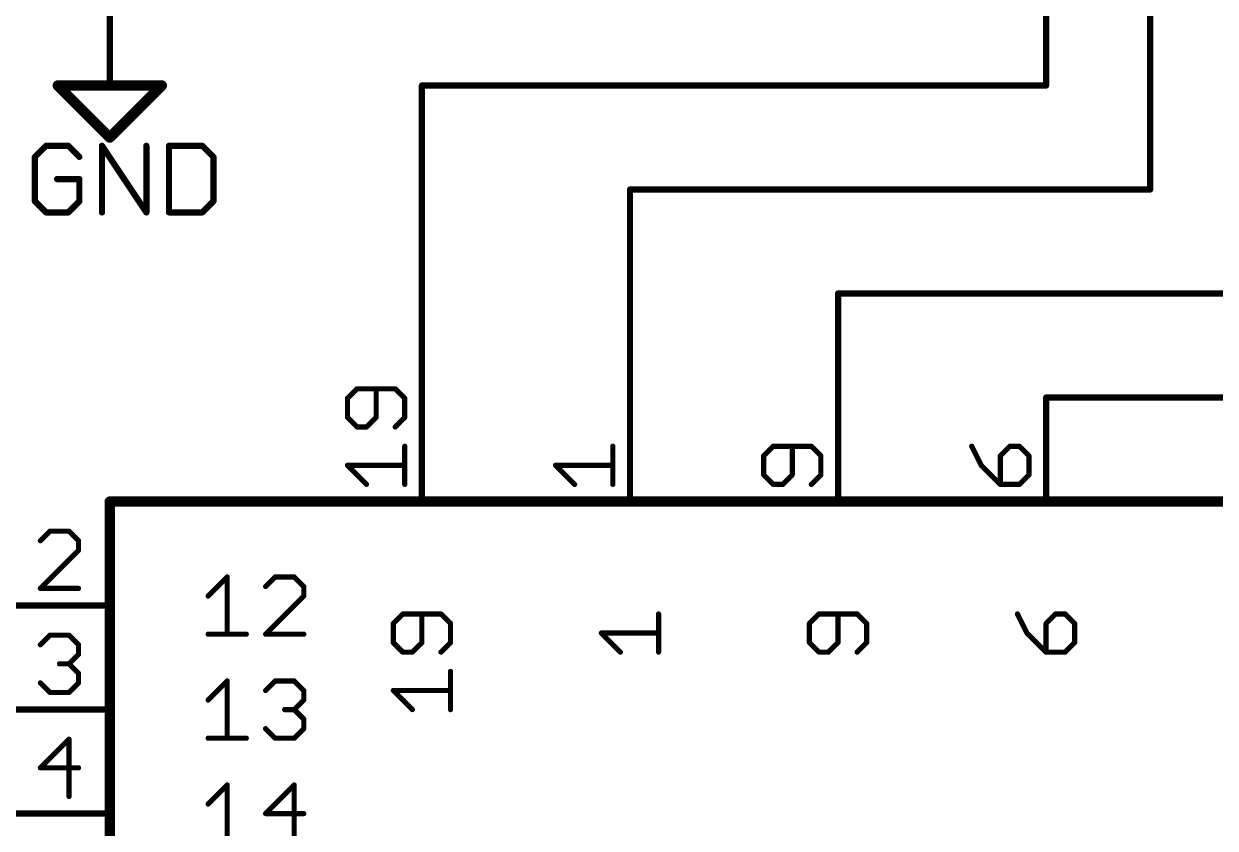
# Model space of a CAD drawing. Extents: x 0 to 388, y 0 to 261.
# Drawn here: x 96.96 to 126.05, y 207.92 to 227.57 of the extents above; entities that cross this region are included whole.
import ezdxf

# ---------------------------------------------------------------- set-up
doc = ezdxf.new("R2010")
doc.units = 0
for name, color, linetype in [('91', 94, 'CONTINUOUS'), ('94', 14, 'CONTINUOUS'), ('95', 251, 'CONTINUOUS'), ('96', 251, 'CONTINUOUS')]:
    doc.layers.add(name, color=color, linetype=linetype)

msp = doc.modelspace()

# ---------------------------------------------------------------- linework, layer by layer
at = {"layer": '91', "const_width": 0.1524}
for points in [[(121.92, 226.06), (121.92, 243.84)], [(124.46, 223.52), (124.46, 243.84)], [(106.68, 218.44), (106.68, 226.06)], [(106.68, 226.06), (121.92, 226.06)], [(111.76, 218.44), (111.76, 223.52)], [(111.76, 223.52), (124.46, 223.52)], [(116.84, 218.44), (116.84, 220.98)], [(116.84, 220.98), (127, 220.98)], [(121.92, 218.44), (132.08, 218.44)]]:
    msp.add_lwpolyline(points, dxfattribs=at)
at = {"layer": '91', "const_width": 0.0762}
for points in [[(106.7181, 226.06, 1), (106.6419, 226.06)], [(106.68, 226.0981, 1), (106.68, 226.0219)], [(121.8819, 226.06, 1), (121.9581, 226.06)], [(121.92, 226.0219, 1), (121.92, 226.0981)], [(111.7981, 223.52, 1), (111.7219, 223.52)], [(111.76, 223.5581, 1), (111.76, 223.4819)], [(124.4219, 223.52, 1), (124.4981, 223.52)], [(124.46, 223.4819, 1), (124.46, 223.5581)], [(116.8781, 220.98, 1), (116.8019, 220.98)], [(116.84, 221.0181, 1), (116.84, 220.9419)], [(106.6419, 218.44, 1), (106.7181, 218.44)], [(111.7219, 218.44, 1), (111.7981, 218.44)], [(116.8019, 218.44, 1), (116.8781, 218.44)], [(121.92, 218.4781, 1), (121.92, 218.4019)]]:
    msp.add_lwpolyline(points, format="xyb", dxfattribs=at)
at = {"layer": '94'}
for points, const_width in [([(99.06, 228.6), (99.06, 226.06)], 0.1524), ([(97.79, 226.06), (100.33, 226.06)], 0.254), ([(99.06, 224.79), (97.79, 226.06)], 0.254), ([(100.33, 226.06), (99.06, 224.79)], 0.254), ([(106.68, 218.44), (106.68, 215.9)], 0.1524), ([(111.76, 218.44), (111.76, 215.9)], 0.1524), ([(116.84, 218.44), (116.84, 215.9)], 0.1524), ([(121.92, 218.44), (121.92, 215.9)], 0.1524), ([(99.06, 177.8), (99.06, 215.9)], 0.254), ([(99.06, 215.9), (127, 215.9)], 0.254), ([(96.52, 213.36), (99.06, 213.36)], 0.1524), ([(96.52, 210.82), (99.06, 210.82)], 0.1524), ([(96.52, 208.28), (99.06, 208.28)], 0.1524)]:
    msp.add_lwpolyline(points, dxfattribs=dict(at, const_width=const_width))
for points, const_width in [([(97.79, 226.1235, 1), (97.79, 225.9965)], 0.127), ([(97.8349, 226.1049, 1), (97.7451, 226.0151)], 0.127), ([(99.0219, 226.06, 1), (99.0981, 226.06)], 0.0762), ([(100.3749, 226.0151, 1), (100.2851, 226.1049)], 0.127), ([(100.33, 225.9965, 1), (100.33, 226.1235)], 0.127), ([(99.0151, 224.8349, 1), (99.1049, 224.7451)], 0.127), ([(99.0151, 224.7451, 1), (99.1049, 224.8349)], 0.127), ([(106.7181, 218.44, 1), (106.6419, 218.44)], 0.0762), ([(111.7981, 218.44, 1), (111.7219, 218.44)], 0.0762), ([(116.8781, 218.44, 1), (116.8019, 218.44)], 0.0762), ([(121.9581, 218.44, 1), (121.8819, 218.44)], 0.0762), ([(99.1235, 215.9, 1), (98.9965, 215.9)], 0.127), ([(99.06, 215.9635, 1), (99.06, 215.8365)], 0.127), ([(106.6419, 215.9, 1), (106.7181, 215.9)], 0.0762), ([(111.7219, 215.9, 1), (111.7981, 215.9)], 0.0762), ([(116.8019, 215.9, 1), (116.8781, 215.9)], 0.0762), ([(121.8819, 215.9, 1), (121.9581, 215.9)], 0.0762), ([(99.06, 213.3219, 1), (99.06, 213.3981)], 0.0762), ([(99.06, 210.7819, 1), (99.06, 210.8581)], 0.0762), ([(99.06, 208.2419, 1), (99.06, 208.3181)], 0.0762)]:
    msp.add_lwpolyline(points, format="xyb", dxfattribs=dict(at, const_width=const_width))
at = {"layer": '95', "const_width": 0.127}
for points in [[(105.0957, 218.6545), (104.8627, 218.4215)], [(104.8627, 218.4215), (104.8627, 217.9554)], [(106.0279, 218.6545), (105.0957, 218.6545)], [(105.5618, 217.9554), (105.5618, 218.6545)], [(106.2609, 218.4215), (106.0279, 218.6545)], [(106.2609, 217.9554), (106.2609, 218.4215)], [(104.8627, 217.9554), (105.0957, 217.7224)], [(105.3288, 217.7224), (105.5618, 217.9554)], [(106.0279, 217.7224), (106.2609, 217.9554)], [(105.0957, 217.7224), (105.3288, 217.7224)], [(106.2609, 216.3191), (106.2609, 217.2512)], [(111.3409, 216.3191), (111.3409, 217.2512)], [(115.2557, 217.2512), (115.0227, 217.0182)], [(116.1879, 217.2512), (115.2557, 217.2512)], [(115.7218, 216.5521), (115.7218, 217.2512)], [(116.4209, 217.0182), (116.1879, 217.2512)], [(120.1027, 217.2512), (120.3357, 216.7852)], [(121.0348, 217.2512), (120.8018, 217.0182)], [(121.2679, 217.2512), (121.0348, 217.2512)], [(121.5009, 217.0182), (121.2679, 217.2512)], [(115.0227, 217.0182), (115.0227, 216.5521)], [(116.4209, 216.5521), (116.4209, 217.0182)], [(120.8018, 217.0182), (120.8018, 216.3191)], [(121.5009, 216.5521), (121.5009, 217.0182)], [(105.3288, 216.3191), (104.8627, 216.7852)], [(104.8627, 216.7852), (106.2609, 216.7852)], [(110.4088, 216.3191), (109.9427, 216.7852)], [(109.9427, 216.7852), (111.3409, 216.7852)], [(120.3357, 216.7852), (120.8018, 216.3191)], [(115.0227, 216.5521), (115.2557, 216.3191)], [(115.4888, 216.3191), (115.7218, 216.5521)], [(116.1879, 216.3191), (116.4209, 216.5521)], [(121.2679, 216.3191), (121.5009, 216.5521)], [(115.2557, 216.3191), (115.4888, 216.3191)], [(120.8018, 216.3191), (121.2679, 216.3191)], [(97.5977, 215.1773), (97.3646, 214.9443)], [(98.0637, 215.1773), (97.5977, 215.1773)], [(98.2968, 214.9443), (98.0637, 215.1773)], [(98.2968, 214.7112), (98.2968, 214.9443)], [(97.3646, 213.7791), (98.2968, 214.7112)], [(101.4603, 213.5936), (101.9264, 214.0597)], [(101.9264, 214.0597), (101.9264, 212.6615)], [(103.0966, 214.0597), (102.8636, 213.8267)], [(103.5627, 214.0597), (103.0966, 214.0597)], [(103.7957, 213.8267), (103.5627, 214.0597)], [(98.2968, 213.7791), (97.3646, 213.7791)], [(103.7957, 213.5936), (103.7957, 213.8267)], [(102.8636, 212.6615), (103.7957, 213.5936)], [(106.2133, 213.1556), (105.9803, 212.9225)], [(107.1455, 213.1556), (106.2133, 213.1556)], [(106.6794, 212.4565), (106.6794, 213.1556)], [(107.3785, 212.9225), (107.1455, 213.1556)], [(112.4585, 212.2234), (112.4585, 213.1556)], [(116.3733, 213.1556), (116.1403, 212.9225)], [(117.3055, 213.1556), (116.3733, 213.1556)], [(116.8394, 212.4565), (116.8394, 213.1556)], [(117.5385, 212.9225), (117.3055, 213.1556)], [(121.2203, 213.1556), (121.4533, 212.6895)], [(122.1524, 213.1556), (121.9194, 212.9225)], [(122.3855, 213.1556), (122.1524, 213.1556)], [(122.6185, 212.9225), (122.3855, 213.1556)], [(105.9803, 212.9225), (105.9803, 212.4565)], [(107.3785, 212.4565), (107.3785, 212.9225)], [(116.1403, 212.9225), (116.1403, 212.4565)], [(117.5385, 212.4565), (117.5385, 212.9225)], [(121.9194, 212.9225), (121.9194, 212.2234)], [(122.6185, 212.4565), (122.6185, 212.9225)], [(97.3646, 212.4043), (97.5977, 212.6373)], [(97.5977, 212.6373), (98.0637, 212.6373)], [(98.0637, 212.6373), (98.2968, 212.4043)], [(101.4603, 212.6615), (102.3924, 212.6615)], [(103.7957, 212.6615), (102.8636, 212.6615)], [(111.5264, 212.2234), (111.0603, 212.6895)], [(111.0603, 212.6895), (112.4585, 212.6895)], [(121.4533, 212.6895), (121.9194, 212.2234)], [(98.2968, 212.4043), (98.2968, 212.1712)], [(105.9803, 212.4565), (106.2133, 212.2234)], [(106.4464, 212.2234), (106.6794, 212.4565)], [(107.1455, 212.2234), (107.3785, 212.4565)], [(116.1403, 212.4565), (116.3733, 212.2234)], [(116.6064, 212.2234), (116.8394, 212.4565)], [(117.3055, 212.2234), (117.5385, 212.4565)], [(122.3855, 212.2234), (122.6185, 212.4565)], [(98.2968, 212.1712), (98.0637, 211.9382)], [(106.2133, 212.2234), (106.4464, 212.2234)], [(116.3733, 212.2234), (116.6064, 212.2234)], [(121.9194, 212.2234), (122.3855, 212.2234)], [(98.0637, 211.9382), (97.8307, 211.9382)], [(98.0637, 211.9382), (98.2968, 211.7052)], [(98.2968, 211.7052), (98.2968, 211.4721)], [(107.3785, 210.8201), (107.3785, 211.7523)], [(97.5977, 211.2391), (97.3646, 211.4721)], [(98.2968, 211.4721), (98.0637, 211.2391)], [(101.4603, 211.0536), (101.9264, 211.5197)], [(101.9264, 211.5197), (101.9264, 210.1215)], [(102.8636, 211.2867), (103.0966, 211.5197)], [(103.0966, 211.5197), (103.5627, 211.5197)], [(103.5627, 211.5197), (103.7957, 211.2867)], [(98.0637, 211.2391), (97.5977, 211.2391)], [(103.7957, 211.2867), (103.7957, 211.0536)], [(106.4464, 210.8201), (105.9803, 211.2862)], [(105.9803, 211.2862), (107.3785, 211.2862)], [(103.5627, 210.8206), (103.3296, 210.8206)], [(103.7957, 211.0536), (103.5627, 210.8206)], [(103.5627, 210.8206), (103.7957, 210.5876)], [(103.7957, 210.5876), (103.7957, 210.3545)], [(103.0966, 210.1215), (102.8636, 210.3545)], [(103.7957, 210.3545), (103.5627, 210.1215)], [(98.0637, 210.0973), (97.3646, 209.3982)], [(98.0637, 208.6991), (98.0637, 210.0973)], [(101.4603, 210.1215), (102.3924, 210.1215)], [(103.5627, 210.1215), (103.0966, 210.1215)], [(97.3646, 209.3982), (98.2968, 209.3982)], [(101.4603, 208.5136), (101.9264, 208.9797)], [(101.9264, 208.9797), (101.9264, 207.5815)], [(103.5627, 208.9797), (102.8636, 208.2806)], [(103.5627, 207.5815), (103.5627, 208.9797)], [(102.8636, 208.2806), (103.7957, 208.2806)]]:
    msp.add_lwpolyline(points, dxfattribs=at)
at = {"layer": '95', "const_width": 0.0635}
for points in [[(104.8945, 218.4215, 1), (104.831, 218.4215)], [(104.8403, 218.4439, 1), (104.8852, 218.399)], [(105.0957, 218.6863, 1), (105.0957, 218.6228)], [(105.1182, 218.6321, 1), (105.0733, 218.677)], [(105.5936, 218.6545, 1), (105.5301, 218.6545)], [(106.0503, 218.677, 1), (106.0054, 218.6321)], [(106.0279, 218.6228, 1), (106.0279, 218.6863)], [(106.2927, 218.4215, 1), (106.2292, 218.4215)], [(106.2384, 218.399, 1), (106.2834, 218.4439)], [(104.8852, 217.9779, 1), (104.8403, 217.933)], [(104.831, 217.9554, 1), (104.8945, 217.9554)], [(105.5301, 217.9554, 1), (105.5936, 217.9554)], [(105.5843, 217.933, 1), (105.5394, 217.9779)], [(106.2292, 217.9554, 1), (106.2927, 217.9554)], [(106.2834, 217.933, 1), (106.2384, 217.9779)], [(105.0957, 217.7541, 1), (105.0957, 217.6906)], [(105.0733, 217.6999, 1), (105.1182, 217.7448)], [(105.3063, 217.7448, 1), (105.3512, 217.6999)], [(105.3288, 217.6906, 1), (105.3288, 217.7541)], [(106.0054, 217.7448, 1), (106.0503, 217.6999)], [(106.2927, 217.2512, 1), (106.2292, 217.2512)], [(111.3727, 217.2512, 1), (111.3092, 217.2512)], [(115.2557, 217.283, 1), (115.2557, 217.2195)], [(115.2782, 217.2288, 1), (115.2333, 217.2737)], [(115.7536, 217.2512, 1), (115.6901, 217.2512)], [(116.2103, 217.2737, 1), (116.1654, 217.2288)], [(116.1879, 217.2195, 1), (116.1879, 217.283)], [(120.1311, 217.2654, 1), (120.0743, 217.237)], [(121.0348, 217.283, 1), (121.0348, 217.2195)], [(121.0573, 217.2288, 1), (121.0124, 217.2737)], [(121.2903, 217.2737, 1), (121.2454, 217.2288)], [(121.2679, 217.2195, 1), (121.2679, 217.283)], [(115.0545, 217.0182, 1), (114.991, 217.0182)], [(115.0003, 217.0406, 1), (115.0452, 216.9957)], [(116.4527, 217.0182, 1), (116.3892, 217.0182)], [(116.3984, 216.9957, 1), (116.4434, 217.0406)], [(120.8336, 217.0182, 1), (120.7701, 217.0182)], [(120.7794, 217.0406, 1), (120.8243, 216.9957)], [(121.5327, 217.0182, 1), (121.4691, 217.0182)], [(121.4784, 216.9957, 1), (121.5234, 217.0406)], [(104.8627, 216.8169, 1), (104.8627, 216.7534)], [(104.8852, 216.8076, 1), (104.8403, 216.7627)], [(106.2609, 216.7534, 1), (106.2609, 216.8169)], [(109.9427, 216.8169, 1), (109.9427, 216.7534)], [(109.9652, 216.8076, 1), (109.9203, 216.7627)], [(111.3409, 216.7534, 1), (111.3409, 216.8169)], [(120.3582, 216.8076, 1), (120.3133, 216.7627)], [(120.3073, 216.771, 1), (120.3641, 216.7994)], [(114.991, 216.5521, 1), (115.0545, 216.5521)], [(115.0452, 216.5746, 1), (115.0003, 216.5297)], [(115.6901, 216.5521, 1), (115.7536, 216.5521)], [(115.7443, 216.5297, 1), (115.6994, 216.5746)], [(116.3892, 216.5521, 1), (116.4527, 216.5521)], [(116.4434, 216.5297, 1), (116.3984, 216.5746)], [(121.4691, 216.5521, 1), (121.5327, 216.5521)], [(121.5234, 216.5297, 1), (121.4784, 216.5746)], [(105.3063, 216.2966, 1), (105.3512, 216.3416)], [(106.2292, 216.3191, 1), (106.2927, 216.3191)], [(110.3863, 216.2966, 1), (110.4312, 216.3416)], [(111.3092, 216.3191, 1), (111.3727, 216.3191)], [(115.2557, 216.3509, 1), (115.2557, 216.2874)], [(115.2333, 216.2966, 1), (115.2782, 216.3416)], [(115.4663, 216.3416, 1), (115.5112, 216.2966)], [(115.4888, 216.2874, 1), (115.4888, 216.3509)], [(116.1654, 216.3416, 1), (116.2103, 216.2966)], [(120.8018, 216.3509, 1), (120.8018, 216.2874)], [(120.7701, 216.3191, 1), (120.8336, 216.3191)], [(120.7794, 216.2966, 1), (120.8243, 216.3416)], [(121.2454, 216.3416, 1), (121.2903, 216.2966)], [(121.2679, 216.2874, 1), (121.2679, 216.3509)], [(97.3422, 214.9667, 1), (97.3871, 214.9218)], [(97.5977, 215.209, 1), (97.5977, 215.1455)], [(97.6201, 215.1548, 1), (97.5752, 215.1997)], [(98.0862, 215.1997, 1), (98.0413, 215.1548)], [(98.0637, 215.1455, 1), (98.0637, 215.209)], [(98.3285, 214.9443, 1), (98.265, 214.9443)], [(98.2743, 214.9218, 1), (98.3192, 214.9667)], [(98.265, 214.7112, 1), (98.3285, 214.7112)], [(98.3192, 214.6888, 1), (98.2743, 214.7337)], [(101.9581, 214.0597, 1), (101.8946, 214.0597)], [(101.9488, 214.0372, 1), (101.9039, 214.0821)], [(103.0966, 214.0914, 1), (103.0966, 214.0279)], [(103.1191, 214.0372, 1), (103.0742, 214.0821)], [(103.5851, 214.0821, 1), (103.5402, 214.0372)], [(103.5627, 214.0279, 1), (103.5627, 214.0914)], [(97.3646, 213.8108, 1), (97.3646, 213.7474)], [(97.3422, 213.8016, 1), (97.3871, 213.7566)], [(98.2968, 213.7474, 1), (98.2968, 213.8108)], [(102.8411, 213.8491, 1), (102.886, 213.8042)], [(103.8275, 213.8267, 1), (103.764, 213.8267)], [(103.7733, 213.8042, 1), (103.8182, 213.8491)], [(101.4378, 213.6161, 1), (101.4828, 213.5712)], [(103.764, 213.5936, 1), (103.8275, 213.5936)], [(103.8182, 213.5712, 1), (103.7733, 213.6161)], [(106.2133, 213.1873, 1), (106.2133, 213.1238)], [(106.2358, 213.1331, 1), (106.1909, 213.178)], [(106.7112, 213.1556, 1), (106.6477, 213.1556)], [(107.1679, 213.178, 1), (107.123, 213.1331)], [(107.1455, 213.1238, 1), (107.1455, 213.1873)], [(112.4903, 213.1556, 1), (112.4267, 213.1556)], [(116.3733, 213.1873, 1), (116.3733, 213.1238)], [(116.3958, 213.1331, 1), (116.3509, 213.178)], [(116.8712, 213.1556, 1), (116.8077, 213.1556)], [(117.3279, 213.178, 1), (117.283, 213.1331)], [(117.3055, 213.1238, 1), (117.3055, 213.1873)], [(121.2487, 213.1697, 1), (121.1919, 213.1414)], [(122.1524, 213.1873, 1), (122.1524, 213.1238)], [(122.1749, 213.1331, 1), (122.13, 213.178)], [(122.4079, 213.178, 1), (122.363, 213.1331)], [(122.3855, 213.1238, 1), (122.3855, 213.1873)], [(106.0121, 212.9225, 1), (105.9486, 212.9225)], [(105.9579, 212.945, 1), (106.0028, 212.9001)], [(107.4103, 212.9225, 1), (107.3468, 212.9225)], [(107.356, 212.9001, 1), (107.401, 212.945)], [(116.1721, 212.9225, 1), (116.1086, 212.9225)], [(116.1179, 212.945, 1), (116.1628, 212.9001)], [(117.5703, 212.9225, 1), (117.5067, 212.9225)], [(117.516, 212.9001, 1), (117.561, 212.945)], [(121.9512, 212.9225, 1), (121.8877, 212.9225)], [(121.897, 212.945, 1), (121.9419, 212.9001)], [(122.6503, 212.9225, 1), (122.5868, 212.9225)], [(122.596, 212.9001, 1), (122.641, 212.945)], [(97.5977, 212.669, 1), (97.5977, 212.6055)], [(97.6201, 212.6148, 1), (97.5752, 212.6597)], [(98.0862, 212.6597, 1), (98.0413, 212.6148)], [(98.0637, 212.6055, 1), (98.0637, 212.669)], [(101.4603, 212.6933, 1), (101.4603, 212.6298)], [(101.8946, 212.6615, 1), (101.9581, 212.6615)], [(102.3924, 212.6298, 1), (102.3924, 212.6933)], [(102.8411, 212.684, 1), (102.886, 212.639)], [(102.8636, 212.6933, 1), (102.8636, 212.6298)], [(103.7957, 212.6298, 1), (103.7957, 212.6933)], [(111.0603, 212.7212, 1), (111.0603, 212.6577)], [(111.0828, 212.7119, 1), (111.0379, 212.667)], [(112.4585, 212.6577, 1), (112.4585, 212.7212)], [(121.4758, 212.7119, 1), (121.4309, 212.667)], [(121.4249, 212.6753, 1), (121.4817, 212.7037)], [(97.3422, 212.4267, 1), (97.3871, 212.3818)], [(98.3285, 212.4043, 1), (98.265, 212.4043)], [(98.2743, 212.3818, 1), (98.3192, 212.4267)], [(105.9486, 212.4565, 1), (106.0121, 212.4565)], [(106.0028, 212.4789, 1), (105.9579, 212.434)], [(106.6477, 212.4565, 1), (106.7112, 212.4565)], [(106.7019, 212.434, 1), (106.657, 212.4789)], [(107.3468, 212.4565, 1), (107.4103, 212.4565)], [(107.401, 212.434, 1), (107.356, 212.4789)], [(116.1086, 212.4565, 1), (116.1721, 212.4565)], [(116.1628, 212.4789, 1), (116.1179, 212.434)], [(116.8077, 212.4565, 1), (116.8712, 212.4565)], [(116.8619, 212.434, 1), (116.817, 212.4789)], [(117.5067, 212.4565, 1), (117.5703, 212.4565)], [(117.561, 212.434, 1), (117.516, 212.4789)], [(122.5868, 212.4565, 1), (122.6503, 212.4565)], [(122.641, 212.434, 1), (122.596, 212.4789)], [(98.265, 212.1712, 1), (98.3285, 212.1712)], [(98.3192, 212.1488, 1), (98.2743, 212.1937)], [(106.2133, 212.2552, 1), (106.2133, 212.1917)], [(106.1909, 212.201, 1), (106.2358, 212.2459)], [(106.4239, 212.2459, 1), (106.4688, 212.201)], [(106.4464, 212.1917, 1), (106.4464, 212.2552)], [(107.123, 212.2459, 1), (107.1679, 212.201)], [(111.5039, 212.201, 1), (111.5488, 212.2459)], [(112.4267, 212.2234, 1), (112.4903, 212.2234)], [(116.3733, 212.2552, 1), (116.3733, 212.1917)], [(116.3509, 212.201, 1), (116.3958, 212.2459)], [(116.5839, 212.2459, 1), (116.6288, 212.201)], [(116.6064, 212.1917, 1), (116.6064, 212.2552)], [(117.283, 212.2459, 1), (117.3279, 212.201)], [(121.9194, 212.2552, 1), (121.9194, 212.1917)], [(121.8877, 212.2234, 1), (121.9512, 212.2234)], [(121.897, 212.201, 1), (121.9419, 212.2459)], [(122.363, 212.2459, 1), (122.4079, 212.201)], [(122.3855, 212.1917, 1), (122.3855, 212.2552)], [(97.8307, 211.9699, 1), (97.8307, 211.9064)], [(98.0862, 211.9606, 1), (98.0413, 211.9157)], [(98.0413, 211.9606, 1), (98.0862, 211.9157)], [(98.0637, 211.9064, 1), (98.0637, 211.9699)], [(98.3285, 211.7052, 1), (98.265, 211.7052)], [(98.2743, 211.6827, 1), (98.3192, 211.7276)], [(107.4103, 211.7523, 1), (107.3468, 211.7523)], [(97.3871, 211.4946, 1), (97.3422, 211.4497)], [(98.265, 211.4721, 1), (98.3285, 211.4721)], [(98.3192, 211.4497, 1), (98.2743, 211.4946)], [(101.9581, 211.5197, 1), (101.8946, 211.5197)], [(101.9488, 211.4972, 1), (101.9039, 211.5421)], [(103.0966, 211.5514, 1), (103.0966, 211.4879)], [(103.1191, 211.4972, 1), (103.0742, 211.5421)], [(103.5851, 211.5421, 1), (103.5402, 211.4972)], [(103.5627, 211.4879, 1), (103.5627, 211.5514)], [(97.5977, 211.2708, 1), (97.5977, 211.2074)], [(97.5752, 211.2166, 1), (97.6201, 211.2616)], [(98.0413, 211.2616, 1), (98.0862, 211.2166)], [(98.0637, 211.2074, 1), (98.0637, 211.2708)], [(102.8411, 211.3091, 1), (102.886, 211.2642)], [(103.8275, 211.2867, 1), (103.764, 211.2867)], [(103.7733, 211.2642, 1), (103.8182, 211.3091)], [(105.9803, 211.318, 1), (105.9803, 211.2545)], [(106.0028, 211.3087, 1), (105.9579, 211.2638)], [(107.3785, 211.2545, 1), (107.3785, 211.318)], [(101.4378, 211.0761, 1), (101.4828, 211.0312)], [(103.3296, 210.8523, 1), (103.3296, 210.7888)], [(103.5851, 210.843, 1), (103.5402, 210.7981)], [(103.5627, 210.7888, 1), (103.5627, 210.8523)], [(103.764, 211.0536, 1), (103.8275, 211.0536)], [(103.8182, 211.0312, 1), (103.7733, 211.0761)], [(103.5402, 210.843, 1), (103.5851, 210.7981)], [(103.8275, 210.5876, 1), (103.764, 210.5876)], [(103.7733, 210.5651, 1), (103.8182, 210.61)], [(106.4239, 210.7977, 1), (106.4688, 210.8426)], [(107.3468, 210.8201, 1), (107.4103, 210.8201)], [(102.886, 210.377, 1), (102.8411, 210.3321)], [(103.764, 210.3545, 1), (103.8275, 210.3545)], [(103.8182, 210.3321, 1), (103.7733, 210.377)], [(98.0955, 210.0973, 1), (98.032, 210.0973)], [(98.0862, 210.0748, 1), (98.0413, 210.1197)], [(101.4603, 210.1532, 1), (101.4603, 210.0898)], [(101.8946, 210.1215, 1), (101.9581, 210.1215)], [(102.3924, 210.0898, 1), (102.3924, 210.1532)], [(103.0966, 210.1532, 1), (103.0966, 210.0898)], [(103.0742, 210.099, 1), (103.1191, 210.144)], [(103.5402, 210.144, 1), (103.5851, 210.099)], [(103.5627, 210.0898, 1), (103.5627, 210.1532)], [(97.3646, 209.4299, 1), (97.3646, 209.3664)], [(97.3422, 209.4206, 1), (97.3871, 209.3757)], [(98.2968, 209.3664, 1), (98.2968, 209.4299)], [(101.9581, 208.9797, 1), (101.8946, 208.9797)], [(101.9488, 208.9572, 1), (101.9039, 209.0021)], [(103.5944, 208.9797, 1), (103.5309, 208.9797)], [(103.5851, 208.9572, 1), (103.5402, 209.0021)], [(98.032, 208.6991, 1), (98.0955, 208.6991)], [(101.4378, 208.5361, 1), (101.4828, 208.4912)], [(102.8636, 208.3123, 1), (102.8636, 208.2488)], [(102.8411, 208.303, 1), (102.886, 208.2581)], [(103.7957, 208.2488, 1), (103.7957, 208.3123)]]:
    msp.add_lwpolyline(points, format="xyb", dxfattribs=at)
at = {"layer": '96', "const_width": 0.1524}
for points in [[(97.5024, 224.5882), (97.2312, 224.317)], [(98.0447, 224.5882), (97.5024, 224.5882)], [(98.3159, 224.317), (98.0447, 224.5882)], [(98.8684, 222.9612), (98.8684, 224.5882)], [(98.8684, 224.5882), (99.953, 222.9612)], [(99.953, 222.9612), (99.953, 224.5882)], [(100.5055, 224.5882), (100.5055, 222.9612)], [(101.319, 224.5882), (100.5055, 224.5882)], [(101.5902, 224.317), (101.319, 224.5882)], [(97.2312, 224.317), (97.2312, 223.2324)], [(101.5902, 223.2324), (101.5902, 224.317)], [(98.3159, 223.7747), (97.7735, 223.7747)], [(98.3159, 223.2324), (98.3159, 223.7747)], [(97.2312, 223.2324), (97.5024, 222.9612)], [(98.0447, 222.9612), (98.3159, 223.2324)], [(101.319, 222.9612), (101.5902, 223.2324)], [(97.5024, 222.9612), (98.0447, 222.9612)], [(100.5055, 222.9612), (101.319, 222.9612)]]:
    msp.add_lwpolyline(points, dxfattribs=at)
at = {"layer": '96', "const_width": 0.0762}
for points in [[(97.5024, 224.6263, 1), (97.5024, 224.5501)], [(97.5293, 224.5612, 1), (97.4754, 224.6151)], [(98.0716, 224.6151, 1), (98.0178, 224.5612)], [(98.0447, 224.5501, 1), (98.0447, 224.6263)], [(98.9065, 224.5882, 1), (98.8303, 224.5882)], [(98.9001, 224.6093, 1), (98.8367, 224.5671)], [(99.9911, 224.5882, 1), (99.9149, 224.5882)], [(100.5436, 224.5882, 1), (100.4674, 224.5882)], [(100.5055, 224.6263, 1), (100.5055, 224.5501)], [(101.3459, 224.6151, 1), (101.2921, 224.5612)], [(101.319, 224.5501, 1), (101.319, 224.6263)], [(97.2693, 224.317, 1), (97.1931, 224.317)], [(97.2043, 224.344, 1), (97.2581, 224.2901)], [(98.2889, 224.2901, 1), (98.3428, 224.344)], [(101.6283, 224.317, 1), (101.5521, 224.317)], [(101.5632, 224.2901, 1), (101.6171, 224.344)], [(97.7735, 223.8128, 1), (97.7735, 223.7366)], [(98.354, 223.7747, 1), (98.2778, 223.7747)], [(98.3159, 223.7366, 1), (98.3159, 223.8128)], [(97.2581, 223.2593, 1), (97.2043, 223.2054)], [(97.1931, 223.2324, 1), (97.2693, 223.2324)], [(98.2778, 223.2324, 1), (98.354, 223.2324)], [(98.3428, 223.2054, 1), (98.2889, 223.2593)], [(101.5521, 223.2324, 1), (101.6283, 223.2324)], [(101.6171, 223.2054, 1), (101.5632, 223.2593)], [(97.5024, 222.9993, 1), (97.5024, 222.9231)], [(97.4754, 222.9343, 1), (97.5293, 222.9881)], [(98.0178, 222.9881, 1), (98.0716, 222.9343)], [(98.0447, 222.9231, 1), (98.0447, 222.9993)], [(98.8303, 222.9612, 1), (98.9065, 222.9612)], [(99.9149, 222.9612, 1), (99.9911, 222.9612)], [(99.9213, 222.9401, 1), (99.9847, 222.9823)], [(100.5055, 222.9993, 1), (100.5055, 222.9231)], [(100.4674, 222.9612, 1), (100.5436, 222.9612)], [(101.2921, 222.9881, 1), (101.3459, 222.9343)], [(101.319, 222.9231, 1), (101.319, 222.9993)]]:
    msp.add_lwpolyline(points, format="xyb", dxfattribs=at)

doc.saveas('drawing.dxf')
